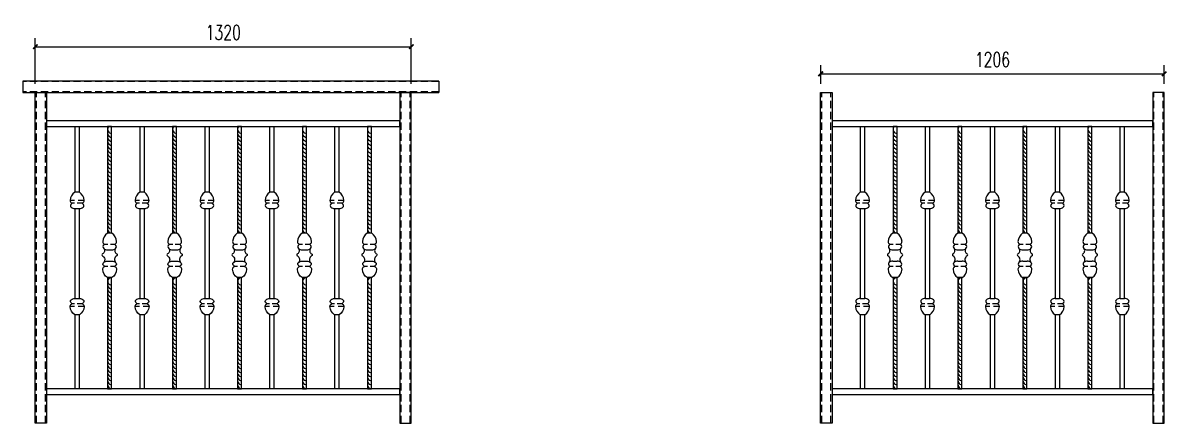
# Model space of a CAD drawing. Header units: millimetres. Extents: x -3007 to 8994, y -4474 to 1907.
# Drawn here: x 4977 to 8994, y 503 to 1907 of the extents above; entities that cross this region are included whole.
import ezdxf

# ---------------------------------------------------------------- set-up
doc = ezdxf.new("R2010")
doc.units = ezdxf.units.MM
doc.header["$MEASUREMENT"] = 0
doc.linetypes.add('DASHED', pattern=[19.05, 12.7, -6.35])
for name, color, linetype in [('@F05_Section_Steel', 24, 'Continuous'), ('F01_Section_AL', 92, 'Continuous'), ('F22_Dim', 9, 'Continuous'), ('XX', 6, 'DASHED')]:
    doc.layers.add(name, color=color, linetype=linetype)
doc.styles.add('_TCH_DIM_T3', font='SIMPLEX', dxfattribs={"width": 0.705882, "bigfont": 'GBCBIG'})
doc.dimstyles.new('_TCH_ARCH&&20', dxfattribs={"dimtxt": 51, "dimasz": 16, "dimexe": 30, "dimexo": 30, "dimgap": 24.5, "dimtad": 1, "dimdec": 1, "dimzin": 12, "dimdsep": 46, "dimtxsty": '_TCH_DIM_T3', "dimblk": 'ARCHTICK', "dimcen": 0.09, "dimclrt": 7, "dimazin": 2, "dimtfac": 1, "dimtdec": 1, "dimtix": 1, "dimtmove": 2, "dimatfit": 3, "dimldrblk": 'ARCHTICK', "dimfxl": 20, "dimtolj": 1, "dimtzin": 0, "dimarcsym": 0})

# ---------------------------------------------------------------- blocks, each defined once
blk = doc.blocks.new('*U2')
at = {"layer": '@F05_Section_Steel'}
for p, q in [((1460, 0), (0, 0)), ((0, 0), (0, -40)), ((0, -40), (1460, -40)), ((1460, 0), (1460, -40))]:
    blk.add_line(p, q, dxfattribs=at)
at = {"layer": 'XX', "ltscale": 2}
for p, q in [((1460, -2, 0), (0, -2, 0)), ((1460, -38, 0), (0, -38, 0))]:
    blk.add_line(p, q, dxfattribs=at)
blk = doc.blocks.new('*U10')
at = {"layer": '@F05_Section_Steel'}
for p, q in [((1320, 580, 0), (1280, 580, 0)), ((1280, 580), (1280, -580)), ((1320, -580), (1320, 580)), ((1320, 580, 0), (1320, 580, 0)), ((40, 529.6), (40, 509.6)), ((1280, -580, 0), (1320, -580, 0))]:
    blk.add_line(p, q, dxfattribs=at)
blk.add_lwpolyline([(40, 580), (40, -580), (0, -580), (0, 580)], close=True, dxfattribs=at)
at = {"layer": 'F01_Section_AL', "linetype": 'ByBlock', "lineweight": -2}
for p, q in [((1280, -460, 0), (40, -460, 0)), ((40, -460, 0), (40, -480, 0)), ((40, -480, 0), (1280, -480, 0)), ((1280, -480), (1280, -460))]:
    blk.add_line(p, q, dxfattribs=at)
blk.add_lwpolyline([(1280, 480), (40, 480), (40, 460), (1280, 460)], close=True, dxfattribs=at)
at = {"layer": 'F22_Dim'}
for p, q in [((137.7, 201.1), (122.6, 201.1)), ((171.4, 201.1), (150.9, 201.1)), ((365.6, 201.1), (350.5, 201.1)), ((399.3, 201.1), (378.8, 201.1)), ((593.7, 201.1), (578.6, 201.1)), ((627.4, 201.1), (606.9, 201.1)), ((821.7, 201.1), (806.6, 201.1)), ((855.4, 201.1), (834.9, 201.1)), ((1049.7, 201.1), (1034.6, 201.1)), ((1083.4, 201.1), (1062.9, 201.1)), ((137.8, 191.1), (128.6, 191.1)), ((165.4, 191.1), (147.3, 191.1)), ((365.8, 191.1), (356.5, 191.1)), ((393.3, 191.1), (375.2, 191.1)), ((593.9, 191.1), (584.6, 191.1)), ((621.4, 191.1), (603.3, 191.1)), ((821.8, 191.1), (812.6, 191.1)), ((849.4, 191.1), (831.3, 191.1)), ((1049.9, 191.1), (1040.6, 191.1)), ((1077.4, 191.1), (1059.3, 191.1)), ((254.3, 46.7), (242.7, 46.7)), ((279.5, 46.7), (263.6, 46.7)), ((482.4, 46.7), (470.8, 46.7)), ((507.6, 46.7), (491.7, 46.7)), ((710.4, 46.7), (698.8, 46.7)), ((735.6, 46.7), (719.7, 46.7)), ((938.3, 46.7), (926.7, 46.7)), ((963.5, 46.7), (947.6, 46.7)), ((1166.4, 46.7), (1154.7, 46.7)), ((1191.6, 46.7), (1175.6, 46.7)), ((254.3, -30.7), (242.7, -30.7)), ((279.5, -30.7), (263.6, -30.7)), ((482.4, -30.7), (470.8, -30.7)), ((507.6, -30.7), (491.7, -30.7)), ((710.4, -30.7), (698.8, -30.7)), ((735.6, -30.7), (719.7, -30.7)), ((938.3, -30.7), (926.7, -30.7)), ((963.5, -30.7), (947.6, -30.7)), ((1166.4, -30.7), (1154.7, -30.7)), ((1191.6, -30.7), (1175.6, -30.7)), ((137.7, -171.1), (122.6, -171.1)), ((137.8, -161.1), (128.6, -161.1)), ((165.4, -161.1), (147.3, -161.1)), ((171.4, -171.1), (150.9, -171.1)), ((365.6, -171.1), (350.5, -171.1)), ((365.8, -161.1), (356.5, -161.1)), ((393.3, -161.1), (375.2, -161.1)), ((399.3, -171.1), (378.8, -171.1)), ((593.7, -171.1), (578.6, -171.1)), ((593.9, -161.1), (584.6, -161.1)), ((621.4, -161.1), (603.3, -161.1)), ((627.4, -171.1), (606.9, -171.1)), ((821.7, -171.1), (806.6, -171.1)), ((821.8, -161.1), (812.6, -161.1)), ((849.4, -161.1), (831.3, -161.1)), ((855.4, -171.1), (834.9, -171.1)), ((1049.7, -171.1), (1034.6, -171.1)), ((1049.9, -161.1), (1040.6, -161.1)), ((1077.4, -161.1), (1059.3, -161.1)), ((1083.4, -171.1), (1062.9, -171.1))]:
    blk.add_line(p, q, dxfattribs=at)
for points in [[(140, 230.4), (140, 460), (154, 460), (154, 230.4)], [(268, 86), (268, 460), (254, 460), (254, 86)], [(367.9, 230.4), (367.9, 460), (381.9, 460), (381.9, 230.4)], [(496.1, 86), (496.1, 460), (482.1, 460), (482.1, 86)], [(596, 230.4), (596, 460), (610, 460), (610, 230.4)], [(724, 86), (724, 460), (710, 460), (710, 86)], [(824, 230.4), (824, 460), (838, 460), (838, 230.4)], [(952, 86), (952, 460), (938, 460), (938, 86)], [(1052, 230.4), (1052, 460), (1066, 460), (1066, 230.4)], [(1180, 86), (1180, 460), (1166, 460), (1166, 86)], [(140, -142.4), (140, 172.3)], [(154, 172.3), (154, -142.4)], [(367.9, -142.4), (367.9, 172.3)], [(381.9, 172.3), (381.9, -142.4)], [(596, -142.4), (596, 172.4)], [(610, 172.4), (610, -142.4)], [(824, -142.4), (824, 172.4)], [(838, 172.4), (838, -142.4)], [(1052, -142.4), (1052, 172.3)], [(1066, 172.3), (1066, -142.4)], [(271, 27.9), (271, 28)], [(499.1, 27.9), (499.1, 28)], [(727, 27.9), (727, 28)], [(955, 27.9), (955, 28)], [(1183, 27.9), (1183, 28)], [(271, -11.8), (271, -11.7)], [(499.1, -11.7), (499.1, -11.6)], [(727, -11.7), (727, -11.6)], [(955, -11.7), (955, -11.6)], [(1183, -11.7), (1183, -11.6)], [(254, -69.7), (254, -460), (268, -460), (268, -69.7)], [(482.1, -69.7), (482.1, -460), (496.1, -460), (496.1, -69.7)], [(710, -69.7), (710, -460), (724, -460), (724, -69.7)], [(938, -69.7), (938, -460), (952, -460), (952, -69.7)], [(1166, -69.7), (1166, -460), (1180, -460), (1180, -69.7)], [(140, -142.4), (140, -88.9)], [(154, -88.9), (154, -142.4)], [(367.9, -142.4), (367.9, -88.9)], [(381.9, -88.9), (381.9, -142.4)], [(596, -142.4), (596, -88.9)], [(610, -88.9), (610, -142.4)], [(824, -142.4), (824, -88.9)], [(838, -88.9), (838, -142.4)], [(1052, -142.4), (1052, -88.9)], [(1066, -88.9), (1066, -142.4)], [(154, -200.1), (154, -460), (140, -460), (140, -200.4)], [(381.9, -200.1), (381.9, -460), (367.9, -460), (367.9, -200.4)], [(610, -200.1), (610, -460), (596, -460), (596, -200.4)], [(838, -200.1), (838, -460), (824, -460), (824, -200.4)], [(1066, -200.1), (1066, -460), (1052, -460), (1052, -200.4)]]:
    blk.add_lwpolyline(points, dxfattribs=at)
for points in [[(155, 172.3, 0.171672), (167.9, 177.1, 0.546159), (166.4, 189.5, -0.626451), (166.4, 192.7, 0.299768), (171.4, 201.1, 0.236517), (155, 230.4), (139, 230.4, 0.236517), (122.6, 201.1, 0.299768), (127.5, 192.7, -0.626451), (127.5, 189.5, 0.546159), (126.1, 177.1, 0.171672), (139, 172.3), (154.5, 172.3)], [(382.9, 172.3, 0.171672), (395.8, 177.1, 0.546159), (394.4, 189.5, -0.626451), (394.4, 192.7, 0.299768), (399.3, 201.1, 0.236517), (382.9, 230.4), (366.9, 230.4, 0.236517), (350.5, 201.1, 0.299768), (355.5, 192.7, -0.626451), (355.5, 189.5, 0.546159), (354, 177.1, 0.171672), (366.9, 172.3), (382.5, 172.3)], [(611, 172.4, 0.171672), (623.9, 177.1, 0.546159), (622.5, 189.5, -0.626451), (622.5, 192.7, 0.299768), (627.4, 201.1, 0.236517), (611, 230.4), (595, 230.4, 0.236517), (578.6, 201.1, 0.299768), (583.6, 192.7, -0.626451), (583.6, 189.5, 0.546159), (582.1, 177.1, 0.171672), (595, 172.4), (610.6, 172.4)], [(839, 172.4, 0.171672), (851.9, 177.1, 0.546159), (850.4, 189.5, -0.626451), (850.4, 192.7, 0.299768), (855.4, 201.1, 0.236517), (839, 230.4), (823, 230.4, 0.236517), (806.6, 201.1, 0.299768), (811.5, 192.7, -0.626451), (811.5, 189.5, 0.546159), (810.1, 177.1, 0.171672), (823, 172.4), (838.5, 172.4)], [(1067, 172.3, 0.171672), (1079.9, 177.1, 0.546159), (1078.4, 189.5, -0.626451), (1078.4, 192.7, 0.299768), (1083.4, 201.1, 0.236517), (1067, 230.4), (1051, 230.4, 0.236517), (1034.6, 201.1, 0.299768), (1039.6, 192.7, -0.626451), (1039.6, 189.5, 0.546159), (1038.1, 177.1, 0.171672), (1051, 172.3), (1066.6, 172.3)], [(269.1, 27.9, 0.171672), (282, 32.6, 0.546159), (280.5, 45.1, -0.626451), (280.5, 48.3, 0.299768), (285.5, 56.6, 0.236517), (269.1, 86), (253.1, 86, 0.236517), (236.7, 56.6, 0.299768), (241.7, 48.3, -0.626451), (241.7, 45.1, 0.546159), (240.2, 32.6, 0.171672), (253.1, 27.9), (268.7, 27.9)], [(497.2, 27.9, 0.171672), (510.1, 32.7, 0.546159), (508.7, 45.1, -0.626451), (508.7, 48.3, 0.299768), (513.6, 56.7, 0.236517), (497.2, 86), (481.2, 86, 0.236517), (464.8, 56.7, 0.299768), (469.8, 48.3, -0.626451), (469.8, 45.1, 0.546159), (468.3, 32.7, 0.171672), (481.2, 27.9), (496.8, 27.9)], [(725.2, 27.9, 0.171672), (738.1, 32.7, 0.546159), (736.6, 45.1, -0.626451), (736.6, 48.3, 0.299768), (741.6, 56.7, 0.236517), (725.2, 86), (709.2, 86, 0.236517), (692.8, 56.7, 0.299768), (697.8, 48.3, -0.626451), (697.8, 45.1, 0.546159), (696.3, 32.7, 0.171672), (709.2, 27.9), (724.8, 27.9)], [(953.1, 27.9, 0.171672), (966, 32.7, 0.546159), (964.6, 45.1, -0.626451), (964.6, 48.3, 0.299768), (969.5, 56.7, 0.236517), (953.1, 86), (937.1, 86, 0.236517), (920.7, 56.7, 0.299768), (925.7, 48.3, -0.626451), (925.7, 45.1, 0.546159), (924.2, 32.7, 0.171672), (937.1, 27.9), (952.7, 27.9)], [(1181.2, 27.9, 0.171672), (1194.1, 32.7, 0.546159), (1192.6, 45.1, -0.626451), (1192.6, 48.3, 0.299768), (1197.6, 56.7, 0.236517), (1181.2, 86), (1165.2, 86, 0.236517), (1148.8, 56.7, 0.299768), (1153.7, 48.3, -0.626451), (1153.7, 45.1, 0.546159), (1152.2, 32.7, 0.171672), (1165.2, 27.9), (1180.7, 27.9)], [(240.2, 32.6, -0.459456), (236.3, 13.7, 0.588645), (236.3, 6.3, -0.479271), (240.2, -16.4, 0.37849)], [(282, 32.6, 0.459456), (285.9, 13.7, -0.588645), (285.9, 6.3, 0.479271), (282, -16.4, -0.37849)], [(468.3, 32.7, -0.459456), (464.4, 13.7, 0.588645), (464.4, 6.3, -0.479271), (468.3, -16.4, 0.37849)], [(510.1, 32.7, 0.459456), (514, 13.7, -0.588645), (514, 6.3, 0.479271), (510.1, -16.4, -0.37849)], [(696.3, 32.7, -0.459456), (692.4, 13.7, 0.588645), (692.4, 6.3, -0.479271), (696.3, -16.4, 0.37849)], [(738.1, 32.7, 0.459456), (742, 13.7, -0.588645), (742, 6.3, 0.479271), (738.1, -16.4, -0.37849)], [(924.2, 32.7, -0.459456), (920.3, 13.7, 0.588645), (920.3, 6.3, -0.479271), (924.2, -16.4, 0.37849)], [(966, 32.7, 0.459456), (969.9, 13.7, -0.588645), (969.9, 6.3, 0.479271), (966, -16.4, -0.37849)], [(1152.2, 32.7, -0.459456), (1148.4, 13.7, 0.588645), (1148.4, 6.3, -0.479271), (1152.2, -16.4, 0.37849)], [(1194.1, 32.7, 0.459456), (1198, 13.7, -0.588645), (1198, 6.3, 0.479271), (1194.1, -16.4, -0.37849)], [(269.1, -11.7, -0.171672), (282, -16.4, -0.546159), (280.5, -28.8, 0.626451), (280.5, -32, -0.299768), (285.5, -40.4, -0.236517), (269.1, -69.7), (253.1, -69.7, -0.236517), (236.7, -40.4, -0.299768), (241.7, -32, 0.626451), (241.7, -28.8, -0.546159), (240.2, -16.4, -0.171672), (253.1, -11.7), (268.7, -11.7)], [(497.2, -11.6, -0.171672), (510.1, -16.4, -0.546159), (508.7, -28.8, 0.626451), (508.7, -32, -0.299768), (513.6, -40.4, -0.236517), (497.2, -69.7), (481.2, -69.7, -0.236517), (464.8, -40.4, -0.299768), (469.8, -32, 0.626451), (469.8, -28.8, -0.546159), (468.3, -16.4, -0.171672), (481.2, -11.6), (496.8, -11.6)], [(725.2, -11.6, -0.171672), (738.1, -16.4, -0.546159), (736.6, -28.8, 0.626451), (736.6, -32, -0.299768), (741.6, -40.4, -0.236517), (725.2, -69.7), (709.2, -69.7, -0.236517), (692.8, -40.4, -0.299768), (697.8, -32, 0.626451), (697.8, -28.8, -0.546159), (696.3, -16.4, -0.171672), (709.2, -11.6), (724.8, -11.6)], [(953.1, -11.6, -0.171672), (966, -16.4, -0.546159), (964.6, -28.8, 0.626451), (964.6, -32, -0.299768), (969.5, -40.4, -0.236517), (953.1, -69.7), (937.1, -69.7, -0.236517), (920.7, -40.4, -0.299768), (925.7, -32, 0.626451), (925.7, -28.8, -0.546159), (924.2, -16.4, -0.171672), (937.1, -11.6), (952.7, -11.6)], [(1181.2, -11.6, -0.171672), (1194.1, -16.4, -0.546159), (1192.6, -28.8, 0.626451), (1192.6, -32, -0.299768), (1197.6, -40.4, -0.236517), (1181.2, -69.7), (1165.2, -69.7, -0.236517), (1148.8, -40.4, -0.299768), (1153.7, -32, 0.626451), (1153.7, -28.8, -0.546159), (1152.2, -16.4, -0.171672), (1165.2, -11.6), (1180.7, -11.6)], [(155, -142.4, -0.171672), (167.9, -147.1, -0.546159), (166.4, -159.5, 0.626451), (166.4, -162.7, -0.299768), (171.4, -171.1, -0.236517), (155, -200.4), (139, -200.4, -0.236517), (122.6, -171.1, -0.299768), (127.5, -162.7, 0.626451), (127.5, -159.5, -0.546159), (126.1, -147.1, -0.171672), (139, -142.4), (155, -142.4)], [(382.9, -142.4, -0.171672), (395.8, -147.1, -0.546159), (394.4, -159.5, 0.626451), (394.4, -162.7, -0.299768), (399.3, -171.1, -0.236517), (382.9, -200.4), (366.9, -200.4, -0.236517), (350.5, -171.1, -0.299768), (355.5, -162.7, 0.626451), (355.5, -159.5, -0.546159), (354, -147.1, -0.171672), (366.9, -142.4), (382.9, -142.4)], [(611, -142.4, -0.171672), (623.9, -147.1, -0.546159), (622.5, -159.5, 0.626451), (622.5, -162.7, -0.299768), (627.4, -171.1, -0.236517), (611, -200.4), (595, -200.4, -0.236517), (578.6, -171.1, -0.299768), (583.6, -162.7, 0.626451), (583.6, -159.5, -0.546159), (582.1, -147.1, -0.171672), (595, -142.4), (611, -142.4)], [(839, -142.4, -0.171672), (851.9, -147.1, -0.546159), (850.4, -159.5, 0.626451), (850.4, -162.7, -0.299768), (855.4, -171.1, -0.236517), (839, -200.4), (823, -200.4, -0.236517), (806.6, -171.1, -0.299768), (811.5, -162.7, 0.626451), (811.5, -159.5, -0.546159), (810.1, -147.1, -0.171672), (823, -142.4), (839, -142.4)], [(1067, -142.4, -0.171672), (1079.9, -147.1, -0.546159), (1078.4, -159.5, 0.626451), (1078.4, -162.7, -0.299768), (1083.4, -171.1, -0.236517), (1067, -200.4), (1051, -200.4, -0.236517), (1034.6, -171.1, -0.299768), (1039.6, -162.7, 0.626451), (1039.6, -159.5, -0.546159), (1038.1, -147.1, -0.171672), (1051, -142.4), (1067, -142.4)]]:
    blk.add_lwpolyline(points, format="xyb", dxfattribs=at)
for centre, radius, start, end in [((268, 451), 14, 150, 270), ((268, 437), 14, 150, 270), ((496.1, 451), 14, 150, 270), ((496.1, 437), 14, 150, 270), ((724, 451), 14, 150, 270), ((724, 437), 14, 150, 270), ((952, 451), 14, 150, 270), ((952, 437), 14, 150, 270), ((1180, 451), 14, 150, 270), ((1180, 437), 14, 150, 270), ((268, 423), 14, 150, 270), ((268, 409), 14, 150, 270), ((268, 395), 14, 150, 270), ((496.1, 423), 14, 150, 270), ((496.1, 409), 14, 150, 270), ((496.1, 395), 14, 150, 270), ((724, 423), 14, 150, 270), ((724, 409), 14, 150, 270), ((724, 395), 14, 150, 270), ((952, 423), 14, 150, 270), ((952, 409), 14, 150, 270), ((952, 395), 14, 150, 270), ((1180, 423), 14, 150, 270), ((1180, 409), 14, 150, 270), ((1180, 395), 14, 150, 270), ((268, 381), 14, 150, 270), ((268, 367), 14, 150, 270), ((496.1, 381), 14, 150, 270), ((496.1, 367), 14, 150, 270), ((724, 381), 14, 150, 270), ((724, 367), 14, 150, 270), ((952, 381), 14, 150, 270), ((952, 367), 14, 150, 270), ((1180, 381), 14, 150, 270), ((1180, 367), 14, 150, 270), ((268, 353), 14, 150, 270), ((268, 339), 14, 150, 270), ((268, 325), 14, 150, 270), ((496.1, 353), 14, 150, 270), ((496.1, 339), 14, 150, 270), ((496.1, 325), 14, 150, 270), ((724, 353), 14, 150, 270), ((724, 339), 14, 150, 270), ((724, 325), 14, 150, 270), ((952, 353), 14, 150, 270), ((952, 339), 14, 150, 270), ((952, 325), 14, 150, 270), ((1180, 353), 14, 150, 270), ((1180, 339), 14, 150, 270), ((1180, 325), 14, 150, 270), ((268, 311), 14, 150, 270), ((268, 297), 14, 150, 270), ((268, 283), 14, 150, 270), ((496.1, 311), 14, 150, 270), ((496.1, 297), 14, 150, 270), ((496.1, 283), 14, 150, 270), ((724, 311), 14, 150, 270), ((724, 297), 14, 150, 270), ((724, 283), 14, 150, 270), ((952, 311), 14, 150, 270), ((952, 297), 14, 150, 270), ((952, 283), 14, 150, 270), ((1180, 311), 14, 150, 270), ((1180, 297), 14, 150, 270), ((1180, 283), 14, 150, 270), ((268, 269), 14, 150, 270), ((268, 255), 14, 150, 270), ((268, 241), 14, 150, 270), ((496.1, 269), 14, 150, 270), ((496.1, 255), 14, 150, 270), ((496.1, 241), 14, 150, 270), ((724, 269), 14, 150, 270), ((724, 255), 14, 150, 270), ((724, 241), 14, 150, 270), ((952, 269), 14, 150, 270), ((952, 255), 14, 150, 270), ((952, 241), 14, 150, 270), ((1180, 269), 14, 150, 270), ((1180, 255), 14, 150, 270), ((1180, 241), 14, 150, 270), ((268, 227), 14, 150, 270), ((268, 213), 14, 150, 270), ((268, 199), 14, 150, 270), ((268, 241), 14, 205.3769, 270), ((496.1, 227), 14, 150, 270), ((496.1, 213), 14, 150, 270), ((496.1, 199), 14, 150, 270), ((496.1, 241), 14, 205.3769, 270), ((724, 227), 14, 150, 270), ((724, 213), 14, 150, 270), ((724, 199), 14, 150, 270), ((724, 241), 14, 205.3769, 270), ((952, 227), 14, 150, 270), ((952, 213), 14, 150, 270), ((952, 199), 14, 150, 270), ((952, 241), 14, 205.3769, 270), ((1180, 227), 14, 150, 270), ((1180, 213), 14, 150, 270), ((1180, 199), 14, 150, 270), ((1180, 241), 14, 205.3769, 270), ((268, 185), 14, 150, 270), ((268, 171), 14, 150, 270), ((268, 157), 14, 150, 270), ((496.1, 185), 14, 150, 270), ((496.1, 171), 14, 150, 270), ((496.1, 157), 14, 150, 270), ((724, 185), 14, 150, 270), ((724, 171), 14, 150, 270), ((724, 157), 14, 150, 270), ((952, 185), 14, 150, 270), ((952, 171), 14, 150, 270), ((952, 157), 14, 150, 270), ((1180, 185), 14, 150, 270), ((1180, 171), 14, 150, 270), ((1180, 157), 14, 150, 270), ((268, 143), 14, 150, 270), ((268, 129), 14, 150, 270), ((268, 115), 14, 150, 270), ((496.1, 143), 14, 150, 270), ((496.1, 129), 14, 150, 270), ((496.1, 115), 14, 150, 270), ((724, 143), 14, 150, 270), ((724, 129), 14, 150, 270), ((724, 115), 14, 150, 270), ((952, 143), 14, 150, 270), ((952, 129), 14, 150, 270), ((952, 115), 14, 150, 270), ((1180, 143), 14, 150, 270), ((1180, 129), 14, 150, 270), ((1180, 115), 14, 150, 270), ((268, 101), 14, 150, 270), ((496.1, 101), 14, 150, 270), ((724, 101), 14, 150, 270), ((952, 101), 14, 150, 270), ((1180, 101), 14, 150, 270), ((267.2, -82.3), 12.7, 86.513, 273.487), ((495.3, -82.3), 12.7, 86.513, 273.487), ((723.3, -82.3), 12.7, 86.513, 273.487), ((951.2, -82.3), 12.7, 86.513, 273.487), ((1179.2, -82.3), 12.7, 86.513, 273.487), ((268, -95), 14, 150, 270), ((268, -109), 14, 150, 270), ((268, -123), 14, 150, 270), ((496.1, -95), 14, 150, 270), ((496.1, -109), 14, 150, 270), ((496.1, -123), 14, 150, 270), ((724, -95), 14, 150, 270), ((724, -109), 14, 150, 270), ((724, -123), 14, 150, 270), ((952, -95), 14, 150, 270), ((952, -109), 14, 150, 270), ((952, -123), 14, 150, 270), ((1180, -95), 14, 150, 270), ((1180, -109), 14, 150, 270), ((1180, -123), 14, 150, 270), ((268, -137), 14, 150, 270), ((268, -151), 14, 150, 270), ((268, -165), 14, 150, 270), ((496.1, -137), 14, 150, 270), ((496.1, -151), 14, 150, 270), ((496.1, -165), 14, 150, 270), ((724, -137), 14, 150, 270), ((724, -151), 14, 150, 270), ((724, -165), 14, 150, 270), ((952, -137), 14, 150, 270), ((952, -151), 14, 150, 270), ((952, -165), 14, 150, 270), ((1180, -137), 14, 150, 270), ((1180, -151), 14, 150, 270), ((1180, -165), 14, 150, 270), ((268, -179), 14, 150, 270), ((268, -193), 14, 150, 270), ((268, -207), 14, 150, 270), ((496.1, -179), 14, 150, 270), ((496.1, -193), 14, 150, 270), ((496.1, -207), 14, 150, 270), ((724, -179), 14, 150, 270), ((724, -193), 14, 150, 270), ((724, -207), 14, 150, 270), ((952, -179), 14, 150, 270), ((952, -193), 14, 150, 270), ((952, -207), 14, 150, 270), ((1180, -179), 14, 150, 270), ((1180, -193), 14, 150, 270), ((1180, -207), 14, 150, 270), ((268, -221), 14, 150, 270), ((268, -235), 14, 150, 180.0383), ((268, -235), 14, 150, 270), ((496.1, -221), 14, 150, 270), ((496.1, -235), 14, 150, 180.0383), ((496.1, -235), 14, 150, 270), ((724, -221), 14, 150, 270), ((724, -235), 14, 150, 180.0383), ((724, -235), 14, 150, 270), ((952, -221), 14, 150, 270), ((952, -235), 14, 150, 180.0383), ((952, -235), 14, 150, 270), ((1180, -221), 14, 150, 270), ((1180, -235), 14, 150, 180.0383), ((1180, -235), 14, 150, 270), ((268, -249), 14, 150, 270), ((268, -263), 14, 150, 270), ((268, -277), 14, 150, 270), ((496.1, -249), 14, 150, 270), ((496.1, -263), 14, 150, 270), ((496.1, -277), 14, 150, 270), ((724, -249), 14, 150, 270), ((724, -263), 14, 150, 270), ((724, -277), 14, 150, 270), ((952, -249), 14, 150, 270), ((952, -263), 14, 150, 270), ((952, -277), 14, 150, 270), ((1180, -249), 14, 150, 270), ((1180, -263), 14, 150, 270), ((1180, -277), 14, 150, 270), ((268, -291), 14, 150, 270), ((268, -305), 14, 150, 270), ((268, -319), 14, 150, 270), ((496.1, -291), 14, 150, 270), ((496.1, -305), 14, 150, 270), ((496.1, -319), 14, 150, 270), ((724, -291), 14, 150, 270), ((724, -305), 14, 150, 270), ((724, -319), 14, 150, 270), ((952, -291), 14, 150, 270), ((952, -305), 14, 150, 270), ((952, -319), 14, 150, 270), ((1180, -291), 14, 150, 270), ((1180, -305), 14, 150, 270), ((1180, -319), 14, 150, 270), ((268, -333), 14, 150, 270), ((268, -347), 14, 150, 270), ((268, -361), 14, 150, 270), ((496.1, -333), 14, 150, 270), ((496.1, -347), 14, 150, 270), ((496.1, -361), 14, 150, 270), ((724, -333), 14, 150, 270), ((724, -347), 14, 150, 270), ((724, -361), 14, 150, 270), ((952, -333), 14, 150, 270), ((952, -347), 14, 150, 270), ((952, -361), 14, 150, 270), ((1180, -333), 14, 150, 270), ((1180, -347), 14, 150, 270), ((1180, -361), 14, 150, 270), ((268, -375), 14, 150, 270), ((268, -389), 14, 150, 270), ((268, -403), 14, 150, 270), ((496.1, -375), 14, 150, 270), ((496.1, -389), 14, 150, 270), ((496.1, -403), 14, 150, 270), ((724, -375), 14, 150, 270), ((724, -389), 14, 150, 270), ((724, -403), 14, 150, 270), ((952, -375), 14, 150, 270), ((952, -389), 14, 150, 270), ((952, -403), 14, 150, 270), ((1180, -375), 14, 150, 270), ((1180, -389), 14, 150, 270), ((1180, -403), 14, 150, 270), ((268, -417), 14, 150, 270), ((268, -431), 14, 150, 270), ((268, -445), 14, 150, 270), ((496.1, -417), 14, 150, 270), ((496.1, -431), 14, 150, 270), ((496.1, -445), 14, 150, 270), ((724, -417), 14, 150, 270), ((724, -431), 14, 150, 270), ((724, -445), 14, 150, 270), ((952, -417), 14, 150, 270), ((952, -431), 14, 150, 270), ((952, -445), 14, 150, 270), ((1180, -417), 14, 150, 270), ((1180, -431), 14, 150, 270), ((1180, -445), 14, 150, 270)]:
    blk.add_arc(centre, radius, start, end, dxfattribs=at)
at = {"layer": 'XX', "ltscale": 2}
for p, q in [((4, -580), (4, 580, 0)), ((36, -580), (36, 580, 0)), ((1284, -580, 0), (1284, 580, 0)), ((1316, -580, 0), (1316, 580, 0))]:
    blk.add_line(p, q, dxfattribs=at)
blk = doc.blocks.new('*U11')
at = {"layer": '@F05_Section_Steel'}
for p, q in [((0, -580), (0, 580)), ((0, 580), (40, 580)), ((40, 580), (40, -580)), ((1206, 580, 0), (1166, 580, 0)), ((1166, 580, 0), (1166, -580, 0)), ((1206, -580), (1206, 580)), ((1206, 580, 0), (1206, 580, 0)), ((40, 529.6), (40, 509.6)), ((40, -580), (0, -580)), ((1166, -580, 0), (1206, -580, 0))]:
    blk.add_line(p, q, dxfattribs=at)
at = {"layer": 'F01_Section_AL', "linetype": 'ByBlock', "lineweight": -2}
for p, q in [((1166, 480), (40, 480)), ((40, 480), (40, 460)), ((40, 460), (1166, 460)), ((1166, 460), (1166, 480)), ((1166, -460, 0), (40, -460, 0)), ((40, -460, 0), (40, -480, 0)), ((40, -480, 0), (1166, -480, 0)), ((1166, -480, 0), (1166, -460, 0))]:
    blk.add_line(p, q, dxfattribs=at)
at = {"layer": 'F22_Dim'}
for p, q in [((140, 230.4), (140, 460)), ((140, 460), (154, 460)), ((154, 460), (154, 230.4)), ((268, 460), (254, 460)), ((254, 460), (254, 86)), ((268, 86), (268, 460)), ((367.9, 230.4), (367.9, 460)), ((367.9, 460), (381.9, 460)), ((381.9, 460), (381.9, 230.4)), ((496.1, 460), (482.1, 460)), ((482.1, 460), (482.1, 86)), ((496.1, 86), (496.1, 460)), ((596, 230.4), (596, 460)), ((596, 460), (610, 460)), ((610, 460), (610, 230.4)), ((724, 460), (710, 460)), ((710, 460), (710, 86)), ((724, 86), (724, 460)), ((824, 230.4), (824, 460)), ((824, 460), (838, 460)), ((838, 460), (838, 230.4)), ((952, 460), (938, 460)), ((938, 460), (938, 86)), ((952, 86), (952, 460)), ((1052, 230.4), (1052, 460)), ((1052, 460), (1066, 460)), ((1066, 460), (1066, 230.4)), ((137.7, 201.1), (122.6, 201.1)), ((155, 230.4), (139, 230.4)), ((171.4, 201.1), (150.9, 201.1)), ((365.6, 201.1), (350.5, 201.1)), ((382.9, 230.4), (366.9, 230.4)), ((399.3, 201.1), (378.8, 201.1)), ((593.7, 201.1), (578.6, 201.1)), ((611, 230.4), (595, 230.4)), ((627.4, 201.1), (606.9, 201.1)), ((821.7, 201.1), (806.6, 201.1)), ((839, 230.4), (823, 230.4)), ((855.4, 201.1), (834.9, 201.1)), ((1049.7, 201.1), (1034.6, 201.1)), ((1067, 230.4), (1051, 230.4)), ((1083.4, 201.1), (1062.9, 201.1)), ((137.8, 191.1), (128.6, 191.1)), ((139, 172.3), (154.5, 172.3)), ((140, -142.4), (140, 172.3)), ((165.4, 191.1), (147.3, 191.1)), ((154, 172.3), (154, -142.4)), ((365.8, 191.1), (356.5, 191.1)), ((366.9, 172.3), (382.5, 172.3)), ((367.9, -142.4), (367.9, 172.3)), ((393.3, 191.1), (375.2, 191.1)), ((381.9, 172.3), (381.9, -142.4)), ((593.9, 191.1), (584.6, 191.1)), ((595, 172.4), (610.6, 172.4)), ((596, -142.4), (596, 172.4)), ((621.4, 191.1), (603.3, 191.1)), ((610, 172.4), (610, -142.4)), ((821.8, 191.1), (812.6, 191.1)), ((823, 172.4), (838.5, 172.4)), ((824, -142.4), (824, 172.4)), ((849.4, 191.1), (831.3, 191.1)), ((838, 172.4), (838, -142.4)), ((1049.9, 191.1), (1040.6, 191.1)), ((1051, 172.3), (1066.6, 172.3)), ((1052, -142.4), (1052, 172.3)), ((1077.4, 191.1), (1059.3, 191.1)), ((1066, 172.3), (1066, -142.4)), ((269.1, 86), (253.1, 86)), ((497.2, 86), (481.2, 86)), ((725.2, 86), (709.2, 86)), ((953.1, 86), (937.1, 86)), ((254.3, 46.7), (242.7, 46.7)), ((279.5, 46.7), (263.6, 46.7)), ((482.4, 46.7), (470.8, 46.7)), ((507.6, 46.7), (491.7, 46.7)), ((710.4, 46.7), (698.8, 46.7)), ((735.6, 46.7), (719.7, 46.7)), ((938.3, 46.7), (926.7, 46.7)), ((963.5, 46.7), (947.6, 46.7)), ((253.1, 27.9), (268.7, 27.9)), ((271, 27.9), (271, 28)), ((481.2, 27.9), (496.8, 27.9)), ((499.1, 27.9), (499.1, 28)), ((709.2, 27.9), (724.8, 27.9)), ((727, 27.9), (727, 28)), ((937.1, 27.9), (952.7, 27.9)), ((955, 27.9), (955, 28)), ((254.3, -30.7), (242.7, -30.7)), ((253.1, -11.7), (268.7, -11.7)), ((279.5, -30.7), (263.6, -30.7)), ((271, -11.8), (271, -11.7)), ((482.4, -30.7), (470.8, -30.7)), ((481.2, -11.6), (496.8, -11.6)), ((507.6, -30.7), (491.7, -30.7)), ((499.1, -11.7), (499.1, -11.6)), ((710.4, -30.7), (698.8, -30.7)), ((709.2, -11.6), (724.8, -11.6)), ((735.6, -30.7), (719.7, -30.7)), ((727, -11.7), (727, -11.6)), ((938.3, -30.7), (926.7, -30.7)), ((937.1, -11.6), (952.7, -11.6)), ((963.5, -30.7), (947.6, -30.7)), ((955, -11.7), (955, -11.6)), ((269.1, -69.7), (253.1, -69.7)), ((254, -69.7), (254, -460)), ((268, -460), (268, -69.7)), ((497.2, -69.7), (481.2, -69.7)), ((482.1, -69.7), (482.1, -460)), ((496.1, -460), (496.1, -69.7)), ((725.2, -69.7), (709.2, -69.7)), ((710, -69.7), (710, -460)), ((724, -460), (724, -69.7)), ((953.1, -69.7), (937.1, -69.7)), ((938, -69.7), (938, -460)), ((952, -460), (952, -69.7)), ((140, -142.4), (140, -88.9)), ((154, -88.9), (154, -142.4)), ((367.9, -142.4), (367.9, -88.9)), ((381.9, -88.9), (381.9, -142.4)), ((596, -142.4), (596, -88.9)), ((610, -88.9), (610, -142.4)), ((824, -142.4), (824, -88.9)), ((838, -88.9), (838, -142.4)), ((1052, -142.4), (1052, -88.9)), ((1066, -88.9), (1066, -142.4)), ((139, -142.4), (155, -142.4)), ((366.9, -142.4), (382.9, -142.4)), ((595, -142.4), (611, -142.4)), ((823, -142.4), (839, -142.4)), ((1051, -142.4), (1067, -142.4)), ((137.7, -171.1), (122.6, -171.1)), ((137.8, -161.1), (128.6, -161.1)), ((155, -200.4), (139, -200.4)), ((140, -460), (140, -200.4)), ((165.4, -161.1), (147.3, -161.1)), ((171.4, -171.1), (150.9, -171.1)), ((154, -200.1), (154, -460)), ((365.6, -171.1), (350.5, -171.1)), ((365.8, -161.1), (356.5, -161.1)), ((382.9, -200.4), (366.9, -200.4)), ((367.9, -460), (367.9, -200.4)), ((393.3, -161.1), (375.2, -161.1)), ((399.3, -171.1), (378.8, -171.1)), ((381.9, -200.1), (381.9, -460)), ((593.7, -171.1), (578.6, -171.1)), ((593.9, -161.1), (584.6, -161.1)), ((611, -200.4), (595, -200.4)), ((596, -460), (596, -200.4)), ((621.4, -161.1), (603.3, -161.1)), ((627.4, -171.1), (606.9, -171.1)), ((610, -200.1), (610, -460)), ((821.7, -171.1), (806.6, -171.1)), ((821.8, -161.1), (812.6, -161.1)), ((839, -200.4), (823, -200.4)), ((824, -460), (824, -200.4)), ((849.4, -161.1), (831.3, -161.1)), ((855.4, -171.1), (834.9, -171.1)), ((838, -200.1), (838, -460)), ((1049.7, -171.1), (1034.6, -171.1)), ((1049.9, -161.1), (1040.6, -161.1)), ((1067, -200.4), (1051, -200.4)), ((1052, -460), (1052, -200.4)), ((1077.4, -161.1), (1059.3, -161.1)), ((1083.4, -171.1), (1062.9, -171.1)), ((1066, -200.1), (1066, -460)), ((154, -460), (140, -460)), ((254, -460), (268, -460)), ((381.9, -460), (367.9, -460)), ((482.1, -460), (496.1, -460)), ((610, -460), (596, -460)), ((710, -460), (724, -460)), ((838, -460), (824, -460)), ((938, -460), (952, -460)), ((1066, -460), (1052, -460))]:
    blk.add_line(p, q, dxfattribs=at)
for centre, radius, start, end in [((268, 451), 14, 150, 270), ((268, 437), 14, 150, 270), ((496.1, 451), 14, 150, 270), ((496.1, 437), 14, 150, 270), ((724, 451), 14, 150, 270), ((724, 437), 14, 150, 270), ((952, 451), 14, 150, 270), ((952, 437), 14, 150, 270), ((268, 423), 14, 150, 270), ((268, 409), 14, 150, 270), ((268, 395), 14, 150, 270), ((496.1, 423), 14, 150, 270), ((496.1, 409), 14, 150, 270), ((496.1, 395), 14, 150, 270), ((724, 423), 14, 150, 270), ((724, 409), 14, 150, 270), ((724, 395), 14, 150, 270), ((952, 423), 14, 150, 270), ((952, 409), 14, 150, 270), ((952, 395), 14, 150, 270), ((268, 381), 14, 150, 270), ((268, 367), 14, 150, 270), ((496.1, 381), 14, 150, 270), ((496.1, 367), 14, 150, 270), ((724, 381), 14, 150, 270), ((724, 367), 14, 150, 270), ((952, 381), 14, 150, 270), ((952, 367), 14, 150, 270), ((268, 353), 14, 150, 270), ((268, 339), 14, 150, 270), ((268, 325), 14, 150, 270), ((496.1, 353), 14, 150, 270), ((496.1, 339), 14, 150, 270), ((496.1, 325), 14, 150, 270), ((724, 353), 14, 150, 270), ((724, 339), 14, 150, 270), ((724, 325), 14, 150, 270), ((952, 353), 14, 150, 270), ((952, 339), 14, 150, 270), ((952, 325), 14, 150, 270), ((268, 311), 14, 150, 270), ((268, 297), 14, 150, 270), ((268, 283), 14, 150, 270), ((496.1, 311), 14, 150, 270), ((496.1, 297), 14, 150, 270), ((496.1, 283), 14, 150, 270), ((724, 311), 14, 150, 270), ((724, 297), 14, 150, 270), ((724, 283), 14, 150, 270), ((952, 311), 14, 150, 270), ((952, 297), 14, 150, 270), ((952, 283), 14, 150, 270), ((268, 269), 14, 150, 270), ((268, 255), 14, 150, 270), ((268, 241), 14, 150, 270), ((496.1, 269), 14, 150, 270), ((496.1, 255), 14, 150, 270), ((496.1, 241), 14, 150, 270), ((724, 269), 14, 150, 270), ((724, 255), 14, 150, 270), ((724, 241), 14, 150, 270), ((952, 269), 14, 150, 270), ((952, 255), 14, 150, 270), ((952, 241), 14, 150, 270), ((160, 199.4), 37.5, 124.1543, 177.3819), ((131.4, 200.7), 8.85, 177.3819, 244.1302), ((133.9, 199.4), 37.5, 2.6181, 55.8457), ((162.5, 200.7), 8.85, 295.8698, 2.6181), ((268, 227), 14, 150, 270), ((268, 213), 14, 150, 270), ((268, 199), 14, 150, 270), ((268, 241), 14, 205.3769, 270), ((388, 199.4), 37.5, 124.1543, 177.3819), ((359.4, 200.7), 8.85, 177.3819, 244.1302), ((361.9, 199.4), 37.5, 2.6181, 55.8457), ((390.5, 200.7), 8.85, 295.8698, 2.6181), ((496.1, 227), 14, 150, 270), ((496.1, 213), 14, 150, 270), ((496.1, 199), 14, 150, 270), ((496.1, 241), 14, 205.3769, 270), ((616.1, 199.4), 37.5, 124.1543, 177.3819), ((587.5, 200.7), 8.85, 177.3819, 244.1302), ((590, 199.4), 37.5, 2.6181, 55.8457), ((618.6, 200.7), 8.85, 295.8698, 2.6181), ((724, 227), 14, 150, 270), ((724, 213), 14, 150, 270), ((724, 199), 14, 150, 270), ((724, 241), 14, 205.3769, 270), ((844, 199.4), 37.5, 124.1543, 177.3819), ((815.4, 200.7), 8.85, 177.3819, 244.1302), ((817.9, 199.4), 37.5, 2.6181, 55.8457), ((846.5, 200.7), 8.85, 295.8698, 2.6181), ((952, 227), 14, 150, 270), ((952, 213), 14, 150, 270), ((952, 199), 14, 150, 270), ((952, 241), 14, 205.3769, 270), ((1072, 199.4), 37.5, 124.1543, 177.3819), ((1043.4, 200.7), 8.85, 177.3819, 244.1302), ((1046, 199.4), 37.5, 2.6181, 55.8457), ((1074.6, 200.7), 8.85, 295.8698, 2.6181), ((130.8, 182.8), 7.43, 115.8698, 230.4359), ((139.2, 192.9), 20.6, 230.4359, 269.4005), ((126.8, 191.1), 1.79, 295.8698, 64.1302), ((154.7, 192.9), 20.6, 270.5995, 309.5641), ((167.2, 191.1), 1.79, 115.8698, 244.1302), ((163.1, 182.8), 7.43, 309.5641, 64.1302), ((268, 185), 14, 150, 270), ((268, 171), 14, 150, 270), ((268, 157), 14, 150, 270), ((358.8, 182.8), 7.43, 115.8698, 230.4359), ((367.1, 192.9), 20.6, 230.4359, 269.4005), ((354.7, 191.1), 1.79, 295.8698, 64.1302), ((382.7, 192.9), 20.6, 270.5995, 309.5641), ((395.1, 191.1), 1.79, 115.8698, 244.1302), ((391.1, 182.8), 7.43, 309.5641, 64.1302), ((496.1, 185), 14, 150, 270), ((496.1, 171), 14, 150, 270), ((496.1, 157), 14, 150, 270), ((586.9, 182.8), 7.43, 115.8698, 230.4359), ((595.3, 193), 20.6, 230.4359, 269.4005), ((582.8, 191.1), 1.79, 295.8698, 64.1302), ((610.8, 193), 20.6, 270.5995, 309.5641), ((623.2, 191.1), 1.79, 115.8698, 244.1302), ((619.2, 182.8), 7.43, 309.5641, 64.1302), ((724, 185), 14, 150, 270), ((724, 171), 14, 150, 270), ((724, 157), 14, 150, 270), ((814.8, 182.8), 7.43, 115.8698, 230.4359), ((823.2, 193), 20.6, 230.4359, 269.4005), ((810.8, 191.1), 1.79, 295.8698, 64.1302), ((838.8, 193), 20.6, 270.5995, 309.5641), ((851.2, 191.1), 1.79, 115.8698, 244.1302), ((847.1, 182.8), 7.43, 309.5641, 64.1302), ((952, 185), 14, 150, 270), ((952, 171), 14, 150, 270), ((952, 157), 14, 150, 270), ((1042.8, 182.8), 7.43, 115.8698, 230.4359), ((1051.2, 192.9), 20.6, 230.4359, 269.4005), ((1038.8, 191.1), 1.79, 295.8698, 64.1302), ((1066.8, 192.9), 20.6, 270.5995, 309.5641), ((1079.2, 191.1), 1.79, 115.8698, 244.1302), ((1075.2, 182.8), 7.43, 309.5641, 64.1302), ((268, 143), 14, 150, 270), ((268, 129), 14, 150, 270), ((268, 115), 14, 150, 270), ((496.1, 143), 14, 150, 270), ((496.1, 129), 14, 150, 270), ((496.1, 115), 14, 150, 270), ((724, 143), 14, 150, 270), ((724, 129), 14, 150, 270), ((724, 115), 14, 150, 270), ((952, 143), 14, 150, 270), ((952, 129), 14, 150, 270), ((952, 115), 14, 150, 270), ((274.2, 54.9), 37.5, 124.1543, 177.3819), ((268, 101), 14, 150, 270), ((248.1, 54.9), 37.5, 2.6181, 55.8457), ((502.3, 54.9), 37.5, 124.1543, 177.3819), ((496.1, 101), 14, 150, 270), ((476.2, 54.9), 37.5, 2.6181, 55.8457), ((730.2, 54.9), 37.5, 124.1543, 177.3819), ((724, 101), 14, 150, 270), ((704.2, 54.9), 37.5, 2.6181, 55.8457), ((958.2, 54.9), 37.5, 124.1543, 177.3819), ((952, 101), 14, 150, 270), ((932.1, 54.9), 37.5, 2.6181, 55.8457), ((245.6, 56.2), 8.85, 177.3819, 244.1302), ((245, 38.4), 7.43, 115.8698, 230.4359), ((240.9, 46.7), 1.79, 295.8698, 64.1302), ((281.3, 46.7), 1.79, 115.8698, 244.1302), ((276.7, 56.2), 8.85, 295.8698, 2.6181), ((277.3, 38.4), 7.43, 309.5641, 64.1302), ((473.7, 56.3), 8.85, 177.3819, 244.1302), ((473.1, 38.4), 7.43, 115.8698, 230.4359), ((469, 46.7), 1.79, 295.8698, 64.1302), ((509.4, 46.7), 1.79, 115.8698, 244.1302), ((504.8, 56.3), 8.85, 295.8698, 2.6181), ((505.4, 38.4), 7.43, 309.5641, 64.1302), ((701.6, 56.3), 8.85, 177.3819, 244.1302), ((701, 38.4), 7.43, 115.8698, 230.4359), ((697, 46.7), 1.79, 295.8698, 64.1302), ((737.4, 46.7), 1.79, 115.8698, 244.1302), ((732.8, 56.3), 8.85, 295.8698, 2.6181), ((733.4, 38.4), 7.43, 309.5641, 64.1302), ((929.6, 56.3), 8.85, 177.3819, 244.1302), ((929, 38.4), 7.43, 115.8698, 230.4359), ((924.9, 46.7), 1.79, 295.8698, 64.1302), ((965.3, 46.7), 1.79, 115.8698, 244.1302), ((960.7, 56.3), 8.85, 295.8698, 2.6181), ((961.3, 38.4), 7.43, 309.5641, 64.1302), ((238.4, 10), 4.22, 119.0341, 240.9659), ((230.1, 24.8), 12.8, 299.0341, 37.7408), ((229.2, -6.6), 14.8, 318.5377, 60.9659), ((253.3, 48.5), 20.6, 230.4359, 269.4005), ((268.9, 48.5), 20.6, 270.5995, 309.5641), ((293.1, -6.6), 14.8, 119.0341, 221.4623), ((292.1, 24.8), 12.8, 142.2592, 240.9659), ((283.9, 10), 4.22, 299.0341, 60.9659), ((466.5, 10), 4.22, 119.0341, 240.9659), ((458.2, 24.8), 12.8, 299.0341, 37.7408), ((457.3, -6.6), 14.8, 318.5377, 60.9659), ((481.5, 48.5), 20.6, 230.4359, 269.4005), ((497, 48.5), 20.6, 270.5995, 309.5641), ((521.2, -6.6), 14.8, 119.0341, 221.4623), ((520.2, 24.8), 12.8, 142.2592, 240.9659), ((512, 10), 4.22, 299.0341, 60.9659), ((694.4, 10), 4.22, 119.0341, 240.9659), ((686.2, 24.8), 12.8, 299.0341, 37.7408), ((685.2, -6.6), 14.8, 318.5377, 60.9659), ((709.4, 48.5), 20.6, 230.4359, 269.4005), ((725, 48.5), 20.6, 270.5995, 309.5641), ((749.2, -6.6), 14.8, 119.0341, 221.4623), ((748.2, 24.8), 12.8, 142.2592, 240.9659), ((740, 10), 4.22, 299.0341, 60.9659), ((922.4, 10), 4.22, 119.0341, 240.9659), ((914.1, 24.8), 12.8, 299.0341, 37.7408), ((913.2, -6.6), 14.8, 318.5377, 60.9659), ((937.3, 48.5), 20.6, 230.4359, 269.4005), ((952.9, 48.5), 20.6, 270.5995, 309.5641), ((977.1, -6.6), 14.8, 119.0341, 221.4623), ((976.1, 24.8), 12.8, 142.2592, 240.9659), ((967.9, 10), 4.22, 299.0341, 60.9659), ((245.6, -40), 8.85, 115.8698, 182.6181), ((245, -22.1), 7.43, 129.5641, 244.1302), ((253.3, -32.3), 20.6, 90.5995, 129.5641), ((240.9, -30.4), 1.79, 295.8698, 64.1302), ((268.9, -32.3), 20.6, 50.4359, 89.4005), ((281.3, -30.4), 1.79, 115.8698, 244.1302), ((277.3, -22.1), 7.43, 295.8698, 50.4359), ((276.7, -40), 8.85, 357.3819, 64.1302), ((473.7, -40), 8.85, 115.8698, 182.6181), ((473.1, -22.1), 7.43, 129.5641, 244.1302), ((481.5, -32.3), 20.6, 90.5995, 129.5641), ((469, -30.4), 1.79, 295.8698, 64.1302), ((497, -32.3), 20.6, 50.4359, 89.4005), ((509.4, -30.4), 1.79, 115.8698, 244.1302), ((505.4, -22.1), 7.43, 295.8698, 50.4359), ((504.8, -40), 8.85, 357.3819, 64.1302), ((701.6, -40), 8.85, 115.8698, 182.6181), ((701, -22.1), 7.43, 129.5641, 244.1302), ((709.4, -32.3), 20.6, 90.5995, 129.5641), ((697, -30.4), 1.79, 295.8698, 64.1302), ((725, -32.3), 20.6, 50.4359, 89.4005), ((737.4, -30.4), 1.79, 115.8698, 244.1302), ((733.4, -22.1), 7.43, 295.8698, 50.4359), ((732.8, -40), 8.85, 357.3819, 64.1302), ((929.6, -40), 8.85, 115.8698, 182.6181), ((929, -22.1), 7.43, 129.5641, 244.1302), ((937.3, -32.3), 20.6, 90.5995, 129.5641), ((924.9, -30.4), 1.79, 295.8698, 64.1302), ((952.9, -32.3), 20.6, 50.4359, 89.4005), ((965.3, -30.4), 1.79, 115.8698, 244.1302), ((961.3, -22.1), 7.43, 295.8698, 50.4359), ((960.7, -40), 8.85, 357.3819, 64.1302), ((274.2, -38.7), 37.5, 182.6181, 235.8457), ((267.2, -82.3), 12.7, 86.513, 273.487), ((248.1, -38.7), 37.5, 304.1543, 357.3819), ((502.3, -38.7), 37.5, 182.6181, 235.8457), ((495.3, -82.3), 12.7, 86.513, 273.487), ((476.2, -38.7), 37.5, 304.1543, 357.3819), ((730.2, -38.7), 37.5, 182.6181, 235.8457), ((723.3, -82.3), 12.7, 86.513, 273.487), ((704.2, -38.7), 37.5, 304.1543, 357.3819), ((958.2, -38.7), 37.5, 182.6181, 235.8457), ((951.2, -82.3), 12.7, 86.513, 273.487), ((932.1, -38.7), 37.5, 304.1543, 357.3819), ((268, -95), 14, 150, 270), ((268, -109), 14, 150, 270), ((268, -123), 14, 150, 270), ((496.1, -95), 14, 150, 270), ((496.1, -109), 14, 150, 270), ((496.1, -123), 14, 150, 270), ((724, -95), 14, 150, 270), ((724, -109), 14, 150, 270), ((724, -123), 14, 150, 270), ((952, -95), 14, 150, 270), ((952, -109), 14, 150, 270), ((952, -123), 14, 150, 270), ((130.8, -152.8), 7.43, 129.5641, 244.1302), ((139.2, -163), 20.6, 90.5995, 129.5641), ((126.8, -161.1), 1.79, 295.8698, 64.1302), ((154.7, -163), 20.6, 50.4359, 89.4005), ((167.2, -161.1), 1.79, 115.8698, 244.1302), ((163.1, -152.8), 7.43, 295.8698, 50.4359), ((268, -137), 14, 150, 270), ((268, -151), 14, 150, 270), ((268, -165), 14, 150, 270), ((358.8, -152.8), 7.43, 129.5641, 244.1302), ((367.1, -163), 20.6, 90.5995, 129.5641), ((354.7, -161.1), 1.79, 295.8698, 64.1302), ((382.7, -163), 20.6, 50.4359, 89.4005), ((395.1, -161.1), 1.79, 115.8698, 244.1302), ((391.1, -152.8), 7.43, 295.8698, 50.4359), ((496.1, -137), 14, 150, 270), ((496.1, -151), 14, 150, 270), ((496.1, -165), 14, 150, 270), ((586.9, -152.8), 7.43, 129.5641, 244.1302), ((595.3, -163), 20.6, 90.5995, 129.5641), ((582.8, -161.1), 1.79, 295.8698, 64.1302), ((610.8, -163), 20.6, 50.4359, 89.4005), ((623.2, -161.1), 1.79, 115.8698, 244.1302), ((619.2, -152.8), 7.43, 295.8698, 50.4359), ((724, -137), 14, 150, 270), ((724, -151), 14, 150, 270), ((724, -165), 14, 150, 270), ((814.8, -152.8), 7.43, 129.5641, 244.1302), ((823.2, -163), 20.6, 90.5995, 129.5641), ((810.8, -161.1), 1.79, 295.8698, 64.1302), ((838.8, -163), 20.6, 50.4359, 89.4005), ((851.2, -161.1), 1.79, 115.8698, 244.1302), ((847.1, -152.8), 7.43, 295.8698, 50.4359), ((952, -137), 14, 150, 270), ((952, -151), 14, 150, 270), ((952, -165), 14, 150, 270), ((1042.8, -152.8), 7.43, 129.5641, 244.1302), ((1051.2, -163), 20.6, 90.5995, 129.5641), ((1038.8, -161.1), 1.79, 295.8698, 64.1302), ((1066.8, -163), 20.6, 50.4359, 89.4005), ((1079.2, -161.1), 1.79, 115.8698, 244.1302), ((1075.2, -152.8), 7.43, 295.8698, 50.4359), ((131.4, -170.7), 8.85, 115.8698, 182.6181), ((160, -169.4), 37.5, 182.6181, 235.8457), ((133.9, -169.4), 37.5, 304.1543, 357.3819), ((162.5, -170.7), 8.85, 357.3819, 64.1302), ((268, -179), 14, 150, 270), ((268, -193), 14, 150, 270), ((268, -207), 14, 150, 270), ((359.4, -170.7), 8.85, 115.8698, 182.6181), ((388, -169.4), 37.5, 182.6181, 235.8457), ((361.9, -169.4), 37.5, 304.1543, 357.3819), ((390.5, -170.7), 8.85, 357.3819, 64.1302), ((496.1, -179), 14, 150, 270), ((496.1, -193), 14, 150, 270), ((496.1, -207), 14, 150, 270), ((587.5, -170.7), 8.85, 115.8698, 182.6181), ((616.1, -169.4), 37.5, 182.6181, 235.8457), ((590, -169.4), 37.5, 304.1543, 357.3819), ((618.6, -170.7), 8.85, 357.3819, 64.1302), ((724, -179), 14, 150, 270), ((724, -193), 14, 150, 270), ((724, -207), 14, 150, 270), ((815.4, -170.7), 8.85, 115.8698, 182.6181), ((844, -169.4), 37.5, 182.6181, 235.8457), ((817.9, -169.4), 37.5, 304.1543, 357.3819), ((846.5, -170.7), 8.85, 357.3819, 64.1302), ((952, -179), 14, 150, 270), ((952, -193), 14, 150, 270), ((952, -207), 14, 150, 270), ((1043.4, -170.7), 8.85, 115.8698, 182.6181), ((1072, -169.4), 37.5, 182.6181, 235.8457), ((1046, -169.4), 37.5, 304.1543, 357.3819), ((1074.6, -170.7), 8.85, 357.3819, 64.1302), ((268, -221), 14, 150, 270), ((268, -235), 14, 150, 180.0383), ((268, -235), 14, 150, 270), ((496.1, -221), 14, 150, 270), ((496.1, -235), 14, 150, 180.0383), ((496.1, -235), 14, 150, 270), ((724, -221), 14, 150, 270), ((724, -235), 14, 150, 180.0383), ((724, -235), 14, 150, 270), ((952, -221), 14, 150, 270), ((952, -235), 14, 150, 180.0383), ((952, -235), 14, 150, 270), ((268, -249), 14, 150, 270), ((268, -263), 14, 150, 270), ((268, -277), 14, 150, 270), ((496.1, -249), 14, 150, 270), ((496.1, -263), 14, 150, 270), ((496.1, -277), 14, 150, 270), ((724, -249), 14, 150, 270), ((724, -263), 14, 150, 270), ((724, -277), 14, 150, 270), ((952, -249), 14, 150, 270), ((952, -263), 14, 150, 270), ((952, -277), 14, 150, 270), ((268, -291), 14, 150, 270), ((268, -305), 14, 150, 270), ((268, -319), 14, 150, 270), ((496.1, -291), 14, 150, 270), ((496.1, -305), 14, 150, 270), ((496.1, -319), 14, 150, 270), ((724, -291), 14, 150, 270), ((724, -305), 14, 150, 270), ((724, -319), 14, 150, 270), ((952, -291), 14, 150, 270), ((952, -305), 14, 150, 270), ((952, -319), 14, 150, 270), ((268, -333), 14, 150, 270), ((268, -347), 14, 150, 270), ((268, -361), 14, 150, 270), ((496.1, -333), 14, 150, 270), ((496.1, -347), 14, 150, 270), ((496.1, -361), 14, 150, 270), ((724, -333), 14, 150, 270), ((724, -347), 14, 150, 270), ((724, -361), 14, 150, 270), ((952, -333), 14, 150, 270), ((952, -347), 14, 150, 270), ((952, -361), 14, 150, 270), ((268, -375), 14, 150, 270), ((268, -389), 14, 150, 270), ((268, -403), 14, 150, 270), ((496.1, -375), 14, 150, 270), ((496.1, -389), 14, 150, 270), ((496.1, -403), 14, 150, 270), ((724, -375), 14, 150, 270), ((724, -389), 14, 150, 270), ((724, -403), 14, 150, 270), ((952, -375), 14, 150, 270), ((952, -389), 14, 150, 270), ((952, -403), 14, 150, 270), ((268, -417), 14, 150, 270), ((268, -431), 14, 150, 270), ((268, -445), 14, 150, 270), ((496.1, -417), 14, 150, 270), ((496.1, -431), 14, 150, 270), ((496.1, -445), 14, 150, 270), ((724, -417), 14, 150, 270), ((724, -431), 14, 150, 270), ((724, -445), 14, 150, 270), ((952, -417), 14, 150, 270), ((952, -431), 14, 150, 270), ((952, -445), 14, 150, 270)]:
    blk.add_arc(centre, radius, start, end, dxfattribs=at)
at = {"layer": 'XX', "ltscale": 2}
for p, q in [((4, -580), (4, 580, 0)), ((36, -580), (36, 580, 0)), ((1170, -580, 0), (1170, 580, 0)), ((1202, -580), (1202, 580))]:
    blk.add_line(p, q, dxfattribs=at)
blk = doc.blocks.new('_ArchTick')
at = {"color": 0, "linetype": 'ByBlock', "const_width": 0.4}
blk.add_lwpolyline([(-0.5, -0.5), (0.5, 0.5)], dxfattribs=at)
blk = doc.blocks.new('*D8')
at = {"color": 0, "lineweight": -2, "transparency": 16777216}
for p, q in [((5020.4, 1693.5), (5020.4, 1854)), ((6340.4, 1693.5), (6340.4, 1854)), ((5020.4, 1824), (6340.4, 1824))]:
    blk.add_line(p, q, dxfattribs=at)
at = {"layer": 'Defpoints', "color": 0, "transparency": 16777216}
for p in [(6340.4, 1824), (5020.4, 1663.5, 0), (6340.4, 1663.5)]:
    blk.add_point(p, dxfattribs=at)
at = {"color": 0, "lineweight": -2, "transparency": 16777216, "xscale": 16, "yscale": 16, "zscale": 16, "rotation": 180}
blk.add_blockref('_ArchTick', (5020.4, 1824), dxfattribs=at)
at = {"color": 0, "lineweight": -2, "transparency": 16777216, "xscale": 16, "yscale": 16, "zscale": 16}
blk.add_blockref('_ArchTick', (6340.4, 1824), dxfattribs=at)
at = {"color": 7, "transparency": 16777216, "insert": (5680.4, 1874), "char_height": 51, "attachment_point": 5, "style": '_TCH_DIM_T3'}
blk.add_mtext('\\A1;1320', dxfattribs=at)
blk = doc.blocks.new('*D9')
at = {"color": 0, "lineweight": -2, "transparency": 16777216}
for p, q in [((7777.6, 1693.5), (7777.6, 1758.9)), ((7777.6, 1728.9), (8983.6, 1728.9)), ((8983.6, 1693.5), (8983.6, 1758.9))]:
    blk.add_line(p, q, dxfattribs=at)
at = {"layer": 'Defpoints', "color": 0, "transparency": 16777216}
for p in [(8983.6, 1728.9), (7777.6, 1663.5), (8983.6, 1663.5)]:
    blk.add_point(p, dxfattribs=at)
at = {"color": 0, "lineweight": -2, "transparency": 16777216, "xscale": 16, "yscale": 16, "zscale": 16, "rotation": 180}
blk.add_blockref('_ArchTick', (7777.6, 1728.9), dxfattribs=at)
at = {"color": 0, "lineweight": -2, "transparency": 16777216, "xscale": 16, "yscale": 16, "zscale": 16}
blk.add_blockref('_ArchTick', (8983.6, 1728.9), dxfattribs=at)
at = {"color": 7, "transparency": 16777216, "insert": (8380.6, 1778.9), "char_height": 51, "attachment_point": 5, "style": '_TCH_DIM_T3'}
blk.add_mtext('\\A1;1206', dxfattribs=at)

msp = doc.modelspace()

# ---------------------------------------------------------------- block references
for name, p in [('*U2', (4976.88, 1703.48, 0)), ('*U11', (7777.57, 1083.48))]:
    msp.add_blockref(name, p)
at = {"ltscale": 10}
msp.add_blockref('*U10', (5020.37, 1083.48, 0), dxfattribs=at)

# ---------------------------------------------------------------- dimensions: what is measured, and where the dimension line sits
for base, p1, p2, picture, middle in [((6340.37, 1823.99), (5020.37, 1663.48, 0), (6340.37, 1663.48), '*D8', (5680.37, 1873.99)), ((8983.57, 1728.85), (7777.57, 1663.48), (8983.57, 1663.48), '*D9', (8380.57, 1778.85))]:
    dim = msp.add_linear_dim(base=base, p1=p1, p2=p2, dimstyle='_TCH_ARCH&&20')
    dim.commit()
    dim.dimension.update_dxf_attribs({"geometry": picture, "text_midpoint": middle})

doc.saveas('drawing.dxf')
